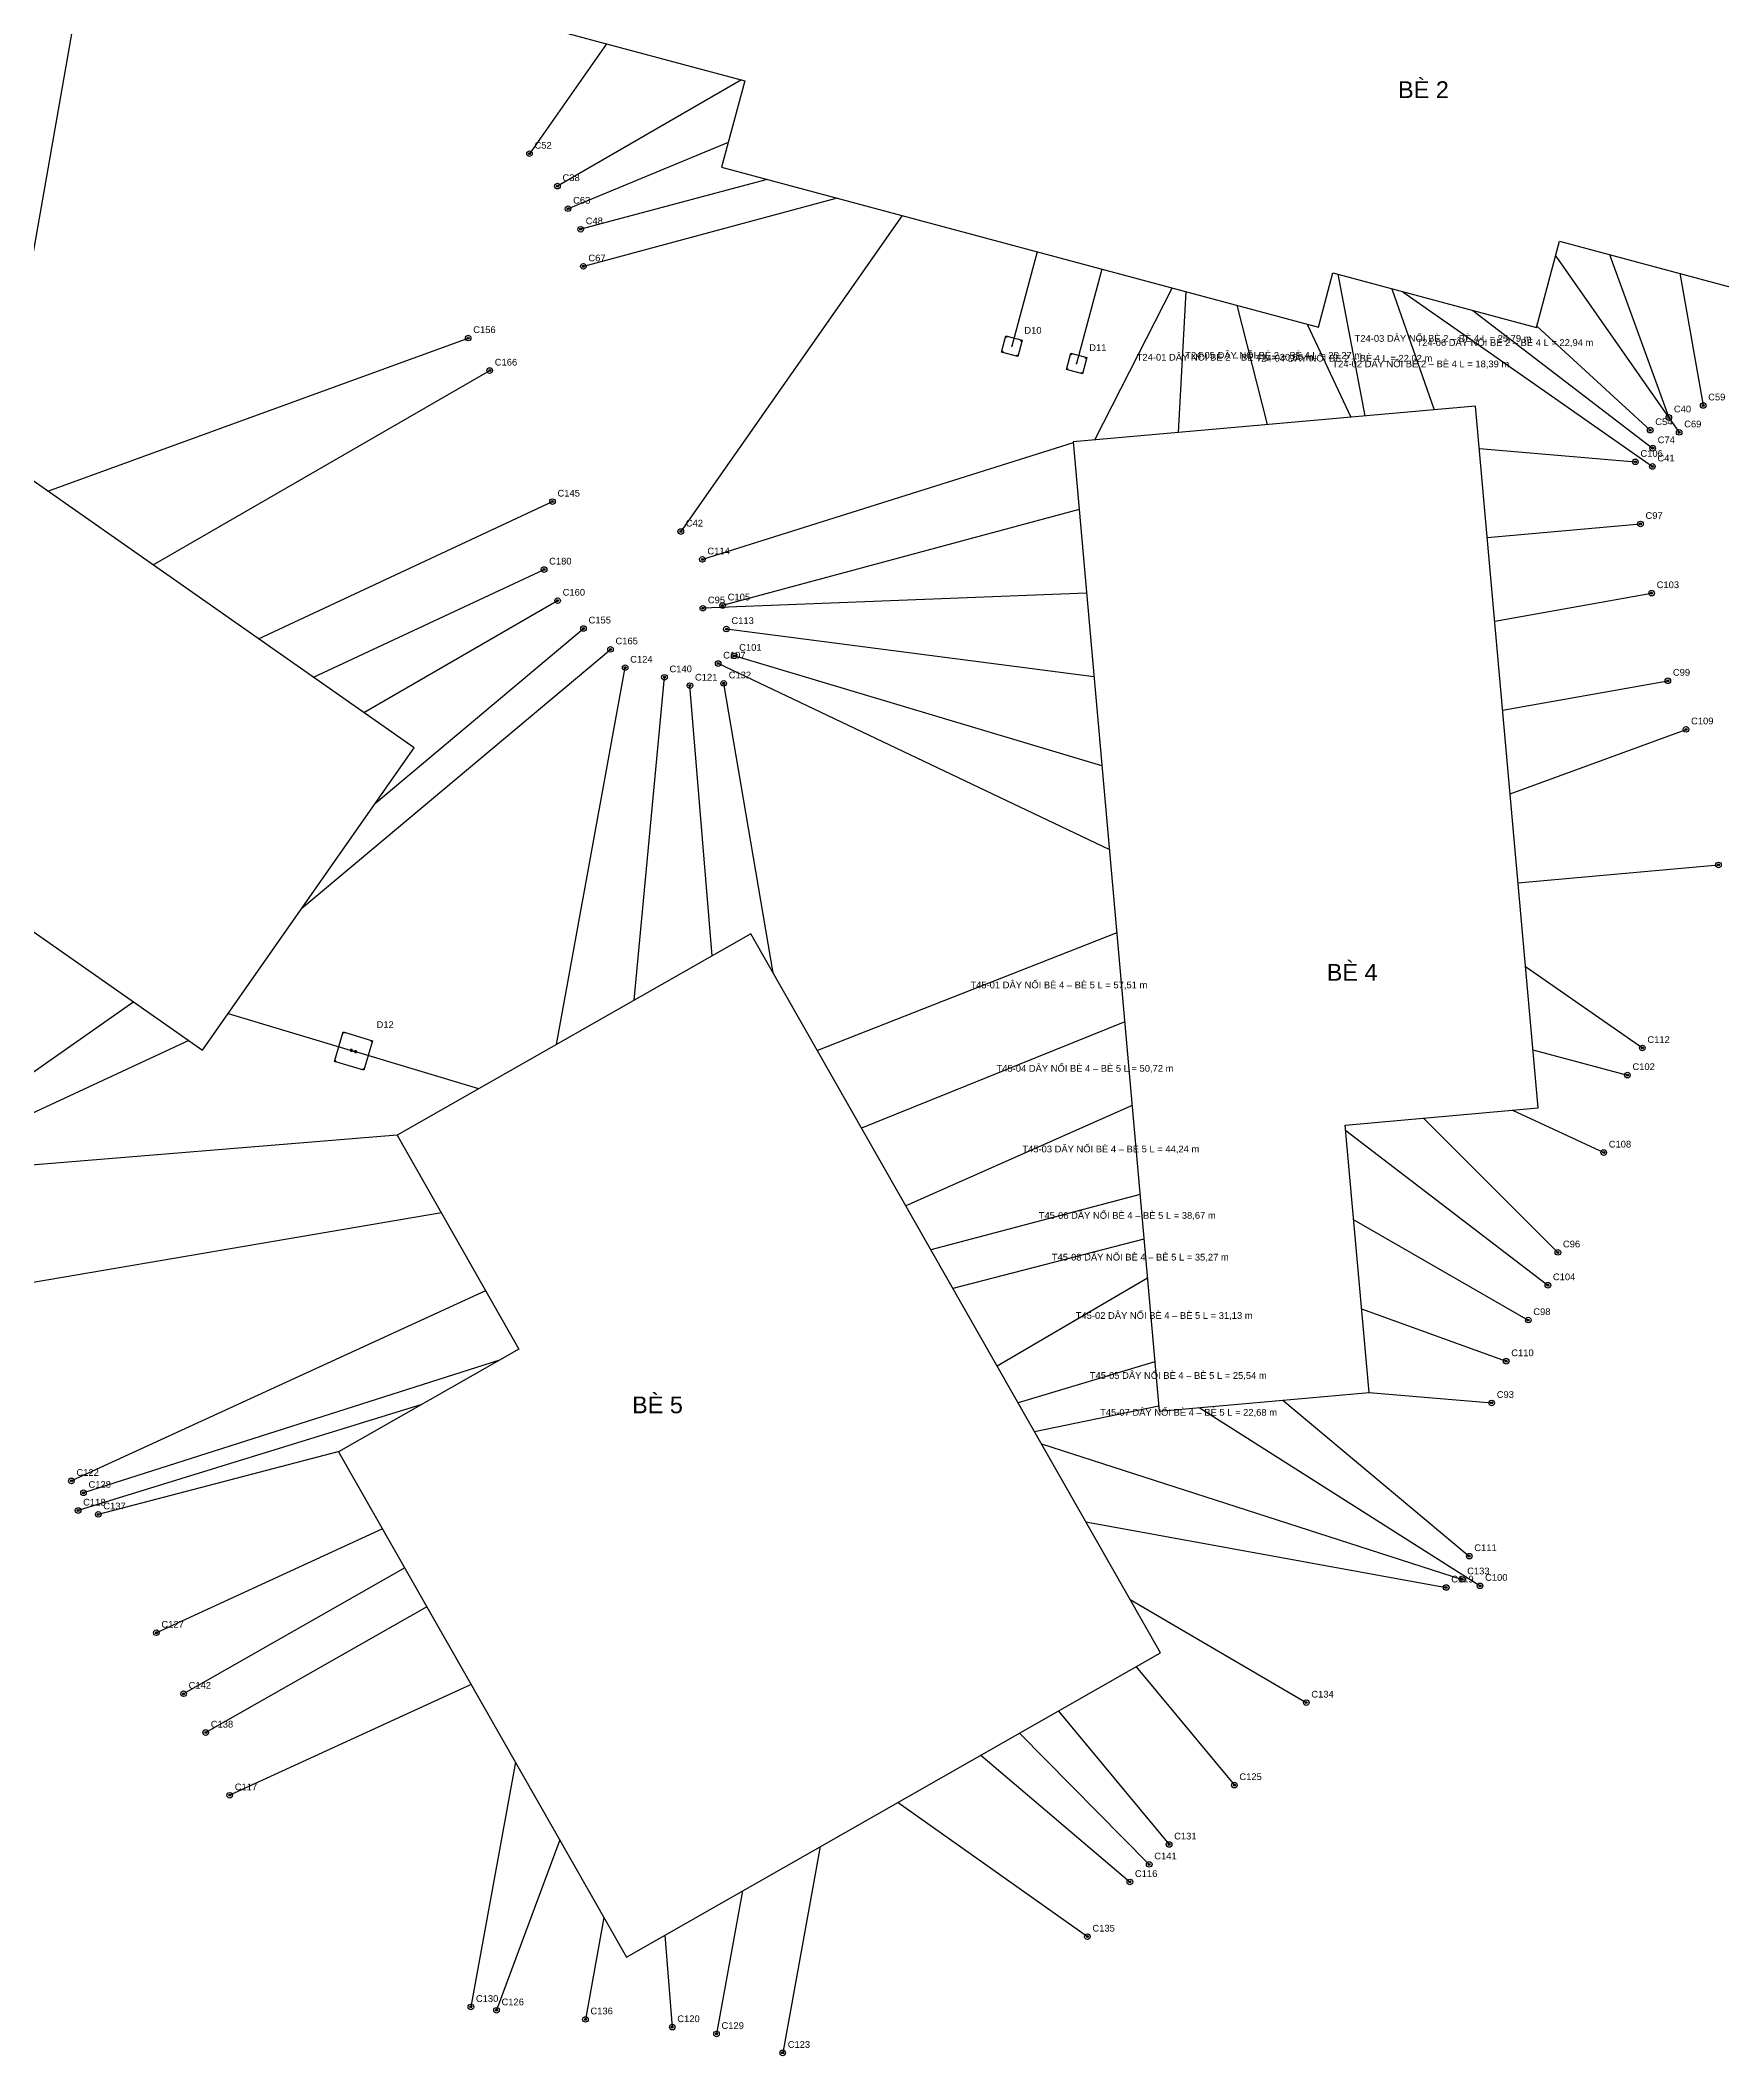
# Model space of a CAD drawing. Header units: metres. Extents: x -510 to 750, y -125 to 541.
# Drawn here: x -278 to 22.9, y -125.3 to 235.1 of the extents above; entities that cross this region are included whole.
import ezdxf

# ---------------------------------------------------------------- set-up
doc = ezdxf.new("R2010")
doc.units = ezdxf.units.M
for name, color, linetype in [('01_BE_PIN', 4, 'Continuous'), ('02_DAY_NEO_BO', 3, 'Continuous'), ('03_DAY_NEO_DAY', 1, 'Continuous'), ('04_COC_KHOAN_NHOI_BO', 2, 'Continuous'), ('05_DE_NEO_VIT_XOAN', 6, 'Continuous'), ('06_TOA_DO_TEXT', 7, 'Continuous'), ('10_DAY_NOI_HAI_BE', 4, 'Continuous')]:
    doc.layers.add(name, color=color, linetype=linetype)
doc.styles.add('VN', font='arial.ttf')

msp = doc.modelspace()

# ---------------------------------------------------------------- linework, layer by layer
at = {"layer": '01_BE_PIN'}
for p, q in [((-211.101, 108.57), (-448.889, 275.071)), ((-185.431, 236.806), (-152.001, 227.848)), ((-152.001, 227.848), (-156.142, 212.394)), ((-156.142, 212.394), (-49.442, 183.803)), ((-10.434, 183.721), (-6.295, 199.164)), ((-6.295, 199.164), (27.67, 190.063)), ((-49.442, 183.803), (-46.85, 193.478)), ((-46.85, 193.478), (-10.434, 183.721)), ((-21.324, 169.661), (-93.296, 163.263)), ((-10.168, 44.155), (-21.324, 169.661)), ((-93.296, 163.263), (-77.89, -10.053)), ((-248.957, 54.506), (-211.101, 108.57)), ((-308, 95.848), (-248.957, 54.506)), ((-150.902, 75.292), (-214.161, 39.265)), ((-77.66, -53.314), (-150.902, 75.292)), ((-44.62, 41.093), (-10.168, 44.155)), ((-40.37, -6.718), (-44.62, 41.093)), ((-214.161, 39.265), (-192.387, 1.031)), ((-192.387, 1.031), (-224.629, -17.331)), ((-77.89, -10.053), (-40.37, -6.718)), ((-224.629, -17.331), (-173.162, -107.703)), ((-173.162, -107.703), (-77.66, -53.314))]:
    msp.add_line(p, q, dxfattribs=at)
at = {"layer": '02_DAY_NEO_BO'}
for p, q in [((-285.63, 160.76), (-271.32, 242.01)), ((-176.72, 234.47), (-190.49, 214.81)), ((-152.58, 228), (-185.49, 209.01)), ((-154.95, 216.83), (-183.59, 204.97)), ((-148.02, 210.22), (-181.34, 201.29)), ((-135.47, 206.85), (-180.86, 194.66)), ((-123.87, 203.75), (-163.44, 147.23)), ((-7.01, 196.5), (15.07, 164.96)), ((2.63, 196.77), (13.23, 167.64)), ((15.18, 193.41), (19.36, 169.78)), ((-34.36, 190.13), (10.29, 158.87)), ((-21.81, 186.77), (10.33, 162.13)), ((-10.38, 183.94), (9.9, 165.37)), ((-276.62, 154.45), (-201.45, 181.83)), ((-257.78, 141.26), (-197.6, 176.02)), ((-93.28, 163.11), (-159.58, 142.25)), ((-20.65, 162.1), (7.25, 159.7)), ((-238.94, 128.07), (-186.38, 152.59)), ((-92.22, 151.15), (-155.96, 134.01)), ((-19.24, 146.17), (8.15, 148.59)), ((-229.11, 121.18), (-187.88, 140.43)), ((-220.1, 114.87), (-185.46, 134.87)), ((-90.89, 136.21), (-159.5, 133.5)), ((-17.91, 131.22), (10.15, 136.21)), ((-217.99, 98.73), (-180.83, 129.89)), ((-89.56, 121.27), (-155.29, 129.79)), ((-231.18, 79.89), (-176.01, 126.16)), ((-185.65, 55.5), (-173.38, 122.89)), ((-86.82, 90.39), (-156.76, 123.62)), ((-88.15, 105.34), (-153.9, 125.01)), ((-171.75, 63.42), (-166.36, 121.17)), ((-157.85, 71.34), (-161.8, 119.68)), ((-146.94, 68.33), (-155.77, 120.08)), ((-16.49, 115.29), (13.05, 120.54)), ((-15.16, 100.35), (16.3, 111.85)), ((-13.75, 84.41), (22.11, 87.6)), ((-12.42, 69.47), (8.49, 54.87)), ((-261.25, 63.12), (-289.1, 43.62)), ((-251.42, 56.23), (-286.77, 39.76)), ((-11.09, 54.53), (5.82, 50.02)), ((-14.74, 43.75), (1.58, 36.17)), ((-44.53, 40.1), (-8.4, 12.44)), ((-30.67, 42.33), (-6.61, 18.31)), ((-214.16, 39.27), (-285.42, 33.43)), ((-206.24, 25.36), (-284.12, 12.11)), ((-43.11, 24.16), (-11.91, 6.21)), ((-198.33, 11.46), (-272.4, -22.55)), ((-41.7, 8.22), (-15.85, -1.15)), ((-195.86, -0.95), (-270.24, -24.68)), ((-40.37, -6.72), (-18.45, -8.61)), ((-209.77, -8.87), (-271.2, -27.86)), ((-70.76, -9.42), (-20.53, -41.32)), ((-55.82, -8.09), (-22.46, -36.01)), ((-224.54, -17.28), (-267.59, -28.54)), ((-98.94, -15.95), (-23.74, -40.16)), ((-216.76, -31.14), (-257.2, -49.7)), ((-91.02, -29.86), (-26.58, -41.62)), ((-212.8, -38.1), (-252.34, -60.61)), ((-208.84, -45.05), (-248.38, -67.56)), ((-83.1, -43.76), (-51.6, -62.2)), ((-82.01, -55.79), (-64.46, -76.96)), ((-200.93, -58.95), (-244.09, -78.78)), ((-95.91, -63.71), (-76.13, -87.58)), ((-102.87, -67.67), (-79.68, -91.14)), ((-109.82, -71.63), (-83.14, -94.28)), ((-193.01, -72.85), (-200.97, -116.63)), ((-124.59, -80.04), (-90.74, -104.05)), ((-185.09, -86.76), (-196.39, -117.23)), ((-138.49, -87.96), (-145.22, -124.85)), ((-152.4, -95.88), (-157.06, -121.46)), ((-177.17, -100.66), (-180.49, -118.86)), ((-166.3, -103.8), (-164.96, -120.25))]:
    msp.add_line(p, q, dxfattribs=at)
at = {"layer": '03_DAY_NEO_DAY'}
for p, q in [((-99.73, 197.28), (-104.26, 180.37)), ((-88.13, 194.17), (-92.66, 177.27)), ((-244.37, 61.05), (-221.96, 54.32)), ((-199.56, 47.58), (-221.96, 54.32))]:
    msp.add_line(p, q, dxfattribs=at)
at = {"layer": '04_COC_KHOAN_NHOI_BO'}
for centre, radius in [((-190.49, 214.81), 0.5), ((-190.49, 214.81), 0.175), ((-185.49, 209.01), 0.5), ((-185.49, 209.01), 0.175), ((-183.59, 204.97), 0.5), ((-183.59, 204.97), 0.175), ((-181.34, 201.29), 0.5), ((-181.34, 201.29), 0.175), ((-180.86, 194.66), 0.5), ((-180.86, 194.66), 0.175), ((-201.45, 181.83), 0.5), ((-201.45, 181.83), 0.175), ((-197.6, 176.02), 0.5), ((-197.6, 176.02), 0.175), ((19.36, 169.78), 0.5), ((19.36, 169.78), 0.175), ((9.9, 165.37), 0.5), ((13.23, 167.64), 0.5), ((13.23, 167.64), 0.175), ((9.9, 165.37), 0.175), ((10.33, 162.13), 0.5), ((10.33, 162.13), 0.175), ((15.07, 164.96), 0.5), ((15.07, 164.96), 0.175), ((7.25, 159.7), 0.5), ((7.25, 159.7), 0.175), ((10.29, 158.87), 0.5), ((10.29, 158.87), 0.175), ((-186.38, 152.59), 0.5), ((-186.38, 152.59), 0.175), ((8.15, 148.59), 0.5), ((8.15, 148.59), 0.175), ((-163.44, 147.23), 0.5), ((-163.44, 147.23), 0.175), ((-187.88, 140.43), 0.5), ((-187.88, 140.43), 0.175), ((-159.58, 142.25), 0.5), ((-159.58, 142.25), 0.175), ((-185.46, 134.87), 0.5), ((-185.46, 134.87), 0.175), ((-159.5, 133.5), 0.5), ((-159.5, 133.5), 0.175), ((-155.96, 134.01), 0.5), ((-155.96, 134.01), 0.175), ((10.15, 136.21), 0.5), ((10.15, 136.21), 0.175), ((-180.83, 129.89), 0.5), ((-180.83, 129.89), 0.175), ((-155.29, 129.79), 0.5), ((-155.29, 129.79), 0.175), ((-176.01, 126.16), 0.5), ((-176.01, 126.16), 0.175), ((-173.38, 122.89), 0.5), ((-173.38, 122.89), 0.175), ((-156.76, 123.62), 0.5), ((-156.76, 123.62), 0.175), ((-153.9, 125.01), 0.5), ((-153.9, 125.01), 0.175), ((-166.36, 121.17), 0.5), ((-166.36, 121.17), 0.175), ((-161.8, 119.68), 0.5), ((-161.8, 119.68), 0.175), ((-155.77, 120.08), 0.5), ((-155.77, 120.08), 0.175), ((13.05, 120.54), 0.5), ((13.05, 120.54), 0.175), ((16.3, 111.85), 0.5), ((16.3, 111.85), 0.175), ((22.11, 87.6), 0.5), ((22.11, 87.6), 0.175), ((8.49, 54.87), 0.5), ((8.49, 54.87), 0.175), ((5.82, 50.02), 0.5), ((5.82, 50.02), 0.175), ((1.58, 36.17), 0.5), ((1.58, 36.17), 0.175), ((-6.61, 18.31), 0.5), ((-6.61, 18.31), 0.175), ((-8.4, 12.44), 0.5), ((-8.4, 12.44), 0.175), ((-11.91, 6.21), 0.5), ((-11.91, 6.21), 0.175), ((-15.85, -1.15), 0.5), ((-15.85, -1.15), 0.175), ((-18.45, -8.61), 0.5), ((-18.45, -8.61), 0.175), ((-272.4, -22.55), 0.5), ((-272.4, -22.55), 0.175), ((-270.24, -24.68), 0.5), ((-270.24, -24.68), 0.175), ((-271.2, -27.86), 0.5), ((-271.2, -27.86), 0.175), ((-267.59, -28.54), 0.5), ((-267.59, -28.54), 0.175), ((-22.46, -36.01), 0.5), ((-22.46, -36.01), 0.175), ((-26.58, -41.62), 0.5), ((-26.58, -41.62), 0.175), ((-23.74, -40.16), 0.5), ((-23.74, -40.16), 0.175), ((-20.53, -41.32), 0.5), ((-20.53, -41.32), 0.175), ((-257.2, -49.7), 0.5), ((-257.2, -49.7), 0.175), ((-252.34, -60.61), 0.5), ((-252.34, -60.61), 0.175), ((-51.6, -62.2), 0.5), ((-51.6, -62.2), 0.175), ((-248.38, -67.56), 0.5), ((-248.38, -67.56), 0.175), ((-244.09, -78.78), 0.5), ((-244.09, -78.78), 0.175), ((-64.46, -76.96), 0.5), ((-64.46, -76.96), 0.175), ((-76.13, -87.58), 0.5), ((-76.13, -87.58), 0.175), ((-79.68, -91.14), 0.5), ((-79.68, -91.14), 0.175), ((-83.14, -94.28), 0.5), ((-83.14, -94.28), 0.175), ((-90.74, -104.05), 0.5), ((-90.74, -104.05), 0.175), ((-200.97, -116.63), 0.5), ((-200.97, -116.63), 0.175), ((-196.39, -117.23), 0.5), ((-196.39, -117.23), 0.175), ((-180.49, -118.86), 0.5), ((-180.49, -118.86), 0.175), ((-164.96, -120.25), 0.5), ((-164.96, -120.25), 0.175), ((-157.06, -121.46), 0.5), ((-157.06, -121.46), 0.175), ((-145.22, -124.85), 0.5), ((-145.22, -124.85), 0.175)]:
    msp.add_circle(centre, radius, dxfattribs=at)
for p in [(-190.49, 214.81), (-185.49, 209.01), (-183.59, 204.97), (-181.34, 201.29), (-180.86, 194.66), (-201.45, 181.83), (-197.6, 176.02), (19.36, 169.78), (13.23, 167.64), (9.9, 165.37), (15.07, 164.96), (7.25, 159.7), (10.29, 158.87), (10.33, 162.13), (-186.38, 152.59), (8.15, 148.59), (-163.44, 147.23), (-159.58, 142.25), (-187.88, 140.43), (-185.46, 134.87), (-159.5, 133.5), (-155.96, 134.01), (10.15, 136.21), (-180.83, 129.89), (-155.29, 129.79), (-176.01, 126.16), (-173.38, 122.89), (-156.76, 123.62), (-153.9, 125.01), (-166.36, 121.17), (-161.8, 119.68), (-155.77, 120.08), (13.05, 120.54), (16.3, 111.85), (22.11, 87.6), (8.49, 54.87), (5.82, 50.02), (1.58, 36.17), (-6.61, 18.31), (-8.4, 12.44), (-11.91, 6.21), (-15.85, -1.15), (-18.45, -8.61), (-272.4, -22.55), (-270.24, -24.68), (-271.2, -27.86), (-267.59, -28.54), (-22.46, -36.01), (-26.58, -41.62), (-23.74, -40.16), (-20.53, -41.32), (-257.2, -49.7), (-252.34, -60.61), (-51.6, -62.2), (-248.38, -67.56), (-244.09, -78.78), (-64.46, -76.96), (-76.13, -87.58), (-79.68, -91.14), (-83.14, -94.28), (-90.74, -104.05), (-200.97, -116.63), (-196.39, -117.23), (-180.49, -118.86), (-164.96, -120.25), (-157.06, -121.46), (-145.22, -124.85)]:
    msp.add_point(p, dxfattribs=at)
at = {"layer": '05_DE_NEO_VIT_XOAN'}
for p, q in [((-106.097, 179.309), (-105.321, 182.207)), ((-105.321, 182.207), (-102.423, 181.431)), ((-102.423, 181.431), (-103.199, 178.533)), ((-103.199, 178.533), (-106.097, 179.309)), ((-94.497, 176.209), (-93.721, 179.107)), ((-93.721, 179.107), (-90.823, 178.331)), ((-90.823, 178.331), (-91.599, 175.433)), ((-91.599, 175.433), (-94.497, 176.209)), ((-225.384, 52.476), (-223.804, 57.744)), ((-223.804, 57.744), (-218.536, 56.164)), ((-222.193, 54.585), (-222.493, 54.585)), ((-222.493, 54.585), (-222.493, 54.285)), ((-222.493, 54.285), (-222.193, 54.285)), ((-222.193, 54.285), (-222.193, 54.585)), ((-221.427, 54.355), (-221.727, 54.355)), ((-221.727, 54.355), (-221.727, 54.055)), ((-221.427, 54.055), (-221.427, 54.355)), ((-218.536, 56.164), (-220.116, 50.896)), ((-220.116, 50.896), (-225.384, 52.476)), ((-221.727, 54.055), (-221.427, 54.055))]:
    msp.add_line(p, q, dxfattribs=at)
for centre in [(-105.215, 182.023), (-102.607, 181.325), (-105.913, 179.415), (-103.305, 178.717), (-93.615, 178.923), (-91.007, 178.225), (-94.313, 176.315), (-91.705, 175.617), (-223.703, 57.557), (-218.723, 56.063), (-225.197, 52.577), (-220.217, 51.083)]:
    msp.add_circle(centre, 0.06, dxfattribs=at)
for p in [(-104.26, 180.37), (-92.66, 177.27), (-221.96, 54.32)]:
    msp.add_point(p, dxfattribs=at)
at = {"layer": '10_DAY_NOI_HAI_BE'}
for p, q in [((-45.96, 193.24), (-41.16, 167.9)), ((-75.58, 190.81), (-89.47, 163.6)), ((-73.16, 190.16), (-74.53, 164.93)), ((-63.99, 187.7), (-58.59, 166.35)), ((-36.3, 190.65), (-28.71, 169)), ((-51.43, 184.34), (-43.65, 167.68)), ((-85.49, 75.45), (-139.02, 54.43)), ((-84.07, 59.52), (-131.1, 40.53)), ((-82.75, 44.57), (-123.19, 26.62)), ((-81.33, 28.64), (-118.73, 18.8)), ((-80.62, 20.67), (-114.77, 11.85)), ((-80, 13.7), (-106.85, -2.05)), ((-78.67, -1.24), (-103.14, -8.57)), ((-77.96, -9.21), (-100.17, -13.78))]:
    msp.add_line(p, q, dxfattribs=at)

# ---------------------------------------------------------------- texts
at = {"layer": '01_BE_PIN', "style": 'VN'}
for s, p in [('BÈ 2', (-35.191, 224.756)), ('BÈ 4', (-47.945, 66.9)), ('BÈ 5', (-172.15, -10.46))]:
    msp.add_text(s, height=3, dxfattribs=at).set_placement(p)
at = {"layer": '06_TOA_DO_TEXT', "style": 'VN'}
for s, p in [('C52', (-189.59, 215.71)), ('C38', (-184.59, 209.91)), ('C63', (-182.69, 205.87)), ('C48', (-180.44, 202.19)), ('C67', (-179.96, 195.56)), ('C156', (-200.55, 182.73)), ('D10', (-102.01, 182.62)), ('D11', (-90.41, 179.52)), ('C166', (-196.7, 176.92)), ('C40', (14.13, 168.54)), ('C59', (20.26, 170.68)), ('C54', (10.8, 166.27)), ('C69', (15.97, 165.86)), ('C74', (11.23, 163.03)), ('C106', (8.15, 160.6)), ('C41', (11.19, 159.77)), ('C145', (-185.48, 153.49)), ('C42', (-162.54, 148.13)), ('C97', (9.05, 149.49)), ('C114', (-158.68, 143.15)), ('C180', (-186.98, 141.33)), ('C160', (-184.56, 135.77)), ('C103', (11.05, 137.11)), ('C95', (-158.6, 134.4)), ('C105', (-155.06, 134.91)), ('C155', (-179.93, 130.79)), ('C113', (-154.39, 130.69)), ('C165', (-175.11, 127.06)), ('C101', (-153, 125.91)), ('C124', (-172.48, 123.79)), ('C140', (-165.46, 122.07)), ('C107', (-155.86, 124.52)), ('C99', (13.95, 121.44)), ('C121', (-160.9, 120.58)), ('C132', (-154.87, 120.98)), ('C109', (17.2, 112.75)), ('D12', (-217.835, 58.445)), ('C112', (9.39, 55.77)), ('C102', (6.72, 50.92)), ('C108', (2.48, 37.07)), ('C96', (-5.71, 19.21)), ('C104', (-7.5, 13.34)), ('C98', (-11.01, 7.11)), ('C110', (-14.95, -0.25)), ('C93', (-17.55, -7.71)), ('C122', (-271.5, -21.65)), ('C128', (-269.34, -23.78)), ('C118', (-270.3, -26.96)), ('C137', (-266.69, -27.64)), ('C111', (-21.56, -35.11)), ('C119', (-25.68, -40.72)), ('C133', (-22.84, -39.26)), ('C100', (-19.63, -40.42)), ('C127', (-256.3, -48.8)), ('C142', (-251.44, -59.71)), ('C134', (-50.7, -61.3)), ('C138', (-247.48, -66.66)), ('C125', (-63.56, -76.06)), ('C117', (-243.19, -77.88)), ('C131', (-75.23, -86.68)), ('C141', (-78.78, -90.24)), ('C116', (-82.24, -93.38)), ('C135', (-89.84, -103.15)), ('C130', (-200.07, -115.73)), ('C126', (-195.49, -116.33)), ('C136', (-179.59, -117.96)), ('C120', (-164.06, -119.35)), ('C129', (-156.16, -120.56)), ('C123', (-144.32, -123.95))]:
    msp.add_text(s, height=1.2, dxfattribs=at).set_placement(p)
at = {"layer": '10_DAY_NOI_HAI_BE', "style": 'VN'}
for s, p in [('T24-03 DÂY NỐI BÈ 2 – BÈ 4 L = 25,79 m', (-42.96, 181.17)), ('T24-06 DÂY NỐI BÈ 2 – BÈ 4 L = 22,94 m', (-31.905, 180.425)), ('T24-01 DÂY NỐI BÈ 2 – BÈ 4 L = 30,55 m', (-81.925, 177.805)), ('T24-05 DÂY NỐI BÈ 2 – BÈ 4 L = 25,27 m', (-73.245, 178.145)), ('T24-04 DÂY NỐI BÈ 2 – BÈ 4 L = 22,02 m', (-60.69, 177.625)), ('T24-02 DÂY NỐI BÈ 2 – BÈ 4 L = 18,39 m', (-46.94, 176.61)), ('T45-01 DÂY NỐI BÈ 4 – BÈ 5 L = 57,51 m', (-111.655, 65.54)), ('T45-04 DÂY NỐI BÈ 4 – BÈ 5 L = 50,72 m', (-106.985, 50.625)), ('T45-03 DÂY NỐI BÈ 4 – BÈ 5 L = 44,24 m', (-102.37, 36.195)), ('T45-06 DÂY NỐI BÈ 4 – BÈ 5 L = 38,67 m', (-99.43, 24.32)), ('T45-08 DÂY NỐI BÈ 4 – BÈ 5 L = 35,27 m', (-97.095, 16.86)), ('T45-02 DÂY NỐI BÈ 4 – BÈ 5 L = 31,13 m', (-92.825, 6.425)), ('T45-05 DÂY NỐI BÈ 4 – BÈ 5 L = 25,54 m', (-90.305, -4.305)), ('T45-07 DÂY NỐI BÈ 4 – BÈ 5 L = 22,68 m', (-88.465, -10.895))]:
    msp.add_text(s, height=1.2, dxfattribs=at).set_placement(p)

doc.saveas('drawing.dxf')
